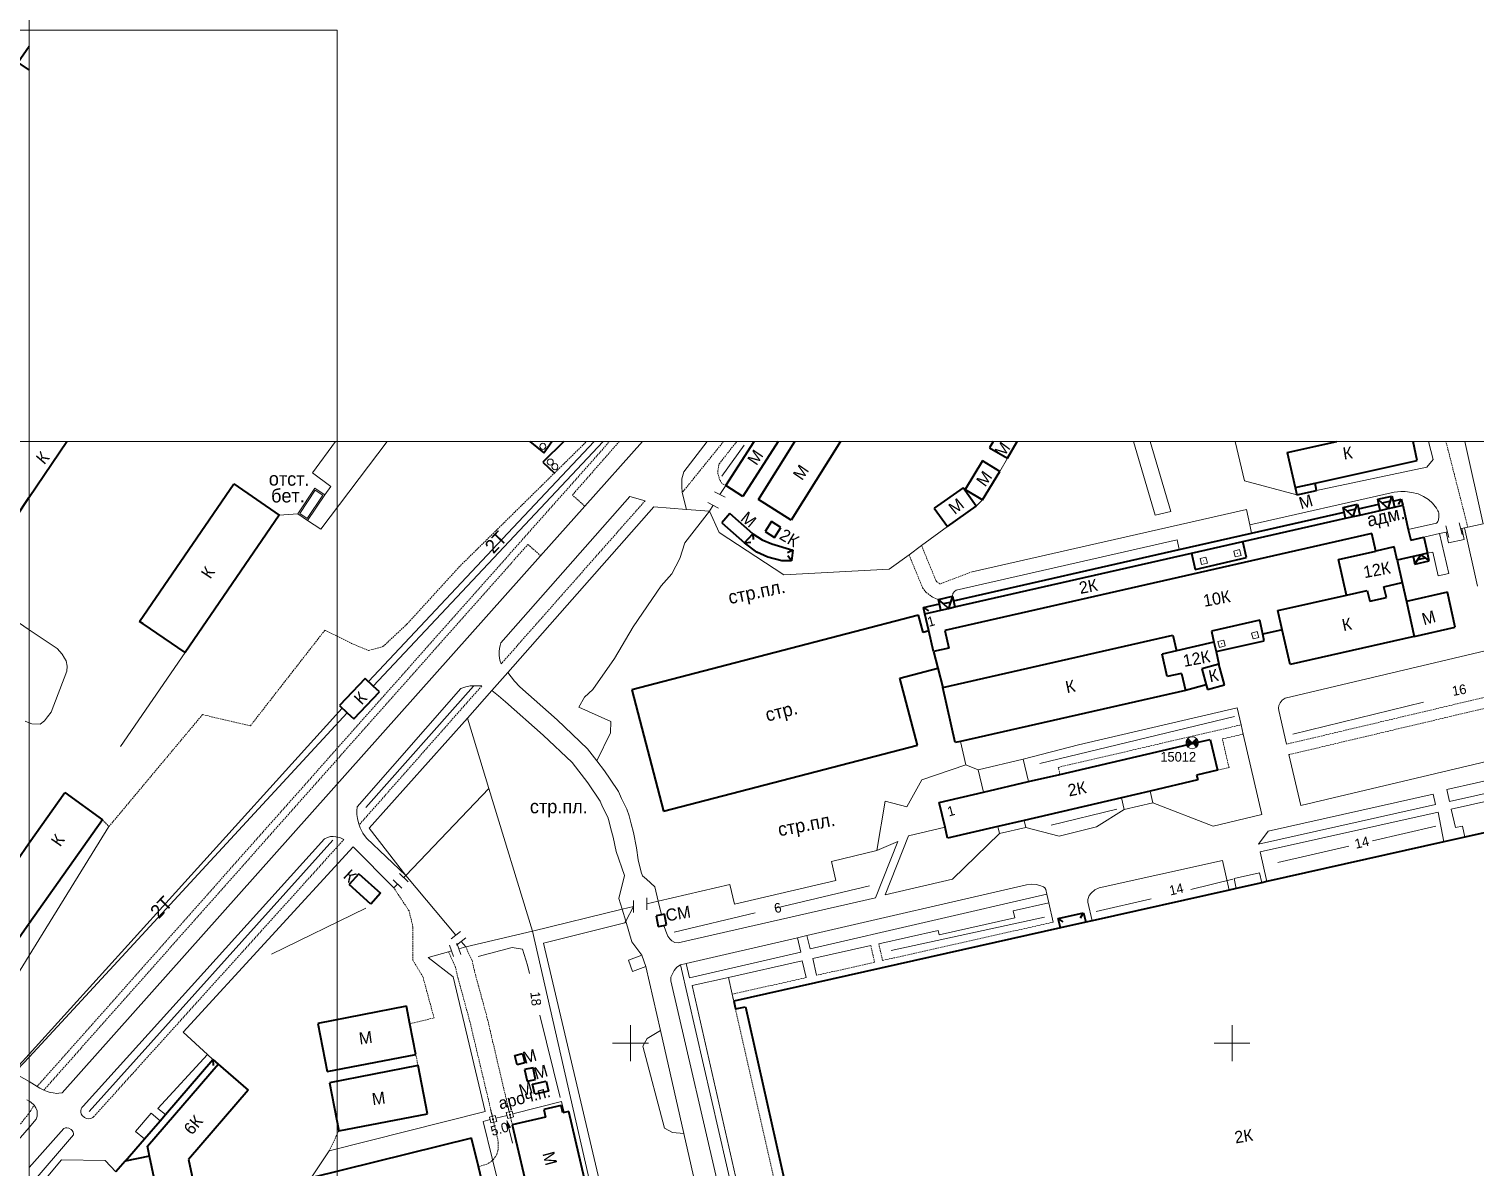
# Model space of a CAD drawing. Extents: x 1000 to 4000, y -5000 to -1000.
# Drawn here: x 3000 to 3480.8, y -2241.2 to -1862.8 of the extents above; entities that cross this region are included whole.
import ezdxf
from ezdxf.enums import TextEntityAlignment as Align

# ---------------------------------------------------------------- set-up
doc = ezdxf.new("R2010")
doc.units = 0
doc.header["$MEASUREMENT"] = 0
doc.linetypes.add('DASHED', pattern=[0.75, 0.5, -0.25])
for name, color, linetype in [('1', 7, 'CONTINUOUS'), ('11', 7, 'CONTINUOUS'), ('13', 7, 'CONTINUOUS'), ('14', 7, 'CONTINUOUS'), ('17', 7, 'CONTINUOUS'), ('18', 7, 'CONTINUOUS'), ('19', 7, 'CONTINUOUS'), ('2', 7, 'CONTINUOUS'), ('24', 7, 'CONTINUOUS'), ('30', 7, 'CONTINUOUS'), ('40', 7, 'CONTINUOUS'), ('42', 7, 'CONTINUOUS'), ('6', 7, 'CONTINUOUS'), ('7', 7, 'CONTINUOUS'), ('границы команд_1', 10, 'CONTINUOUS')]:
    doc.layers.add(name, color=color, linetype=linetype)
doc.styles.get("Standard").update_dxf_attribs({"font": 'txt', "height": 0.2})

msp = doc.modelspace()

# ---------------------------------------------------------------- linework, layer by layer
at = {"layer": '1', "color": 253, "linetype": 'Continuous', "lineweight": 0}
for p, q in [((3000, -2000), (3000, -1000)), ((2000, -2000), (3000, -2000)), ((3000, -2000), (2000, -2000)), ((3000, -2000), (3000, -3000)), ((4000, -2000), (3000, -2000)), ((3000, -3000), (3000, -2000)), ((3200, -2206.06), (3200, -2194.02)), ((3400, -2206.06), (3400, -2194.02)), ((3205.96, -2200), (3194.04, -2200)), ((3405.96, -2200), (3394.04, -2200))]:
    msp.add_line(p, q, dxfattribs=at)
at = {"layer": '11', "color": 253, "linetype": 'Continuous', "lineweight": 0}
for p, q in [((3119.04, -2000), (3097.07, -2029.2)), ((3190.9, -2000), (3114.43, -2081.29)), ((3231.66, -2014.67), (3241.07, -2000)), ((3404.17, -2013.09), (3401.01, -2000)), ((3465.37, -2000), (3466.86, -2005.97)), ((3477.43, -2000), (3483.46, -2027.34)), ((3325.37, -2005.54), (3322.79, -2009.96)), ((3464.74, -2008.55), (3428.13, -2016.25)), ((3466.86, -2005.97), (3464.74, -2008.55)), ((3229.73, -2017.6), (3231.66, -2014.67)), ((3421.5, -2017.72), (3404.17, -2013.09)), ((3231.52, -2018.5), (3227.94, -2016.7)), ((3317.03, -2019.43), (3314.96, -2021.5)), ((3089.35, -2024.05), (3083.2, -2024.48)), ((3092.65, -2026.25), (3089.35, -2024.05)), ((3159.16, -2076.84), (3207.79, -2021.73)), ((3207.79, -2021.73), (3218.57, -2022.59)), ((3218.57, -2022.59), (3226.25, -2023.21)), ((3229.27, -2022.12), (3225.7, -2020.32)), ((3226.25, -2023.21), (3227.48, -2021.22)), ((3229.5, -2030.31), (3226.25, -2023.21)), ((3097.07, -2029.2), (3092.65, -2026.25)), ((3305.36, -2028.3), (3296.76, -2034.61)), ((3472.08, -2031.97), (3471.11, -2028.09)), ((3476.51, -2030.97), (3475.53, -2027.08)), ((3477.26, -2028.74), (3476.36, -2028.95)), ((3477.17, -2032.54), (3476.36, -2028.95)), ((3478.39, -2028.49), (3477.26, -2028.74)), ((3483.46, -2027.34), (3478.39, -2028.49)), ((3250.93, -2044.38), (3229.5, -2030.31)), ((3463.73, -2031.81), (3459.41, -2032.79)), ((3469.03, -2030.61), (3463.73, -2031.81)), ((3471.17, -2030.12), (3469.03, -2030.61)), ((3471.59, -2030.03), (3471.17, -2030.12)), ((3471.17, -2030.12), (3471.99, -2033.72)), ((3471.99, -2033.72), (3477.17, -2032.54)), ((3292.6, -2037.66), (3286.05, -2042.46)), ((3296.76, -2034.61), (3292.6, -2037.66)), ((3286.05, -2042.46), (3250.93, -2044.38)), ((3051.88, -2070.16), (3030.44, -2101.44)), ((3153.93, -2082.77), (3159.16, -2076.84)), ((3145.78, -2092), (3153.93, -2082.77)), ((3105.83, -2090.18), (3000, -2204.7)), ((3113.15, -2128.53), (3145.78, -2092)), ((3145.78, -2092), (3152.91, -2115.33)), ((3330.6, -2105.65), (3348.92, -2100.88)), ((3296.82, -2112.46), (3311.52, -2107.5)), ((3311.52, -2107.5), (3315.64, -2109.14)), ((3125.27, -2144.27), (3152.91, -2115.33)), ((3152.91, -2115.33), (3167.41, -2162.79)), ((3291.87, -2121.44), (3296.82, -2112.46)), ((3281.94, -2135.98), (3284.7, -2119.6)), ((3284.7, -2119.6), (3291.87, -2121.44)), ((3125.27, -2144.27), (3113.15, -2128.53)), ((3051.25, -2196.37), (3107.75, -2134.76)), ((3107.75, -2134.76), (3121.32, -2148.41)), ((3266.77, -2139.65), (3281.94, -2135.98)), ((3268.25, -2146), (3266.77, -2139.65)), ((3126.06, -2146.34), (3123.17, -2143.58)), ((3124.61, -2144.96), (3125.27, -2144.27)), ((3141.92, -2164.11), (3125.27, -2144.27)), ((3123.98, -2148.51), (3121.09, -2145.75)), ((3122.54, -2147.13), (3121.32, -2148.41)), ((3209.23, -2152.78), (3233.03, -2147.24)), ((3233.03, -2147.24), (3234.57, -2153.85)), ((3234.57, -2153.85), (3268.25, -2146)), ((3201.02, -2156.6), (3201.02, -2152.6)), ((3205.43, -2155.67), (3205.43, -2151.67)), ((3205.43, -2153.67), (3209.23, -2152.78)), ((3167.41, -2162.79), (3197.23, -2155.52)), ((3197.23, -2155.52), (3201.02, -2154.6)), ((3198.4, -2159.45), (3201.02, -2154.6)), ((3140.37, -2165.37), (3143.48, -2162.85)), ((3167.41, -2162.79), (3145.21, -2168.02)), ((3229.1, -2432.58), (3167.41, -2162.79)), ((3171.1, -2166.78), (3198.12, -2159.97)), ((3198.12, -2159.97), (3198.4, -2159.45)), ((3139.82, -2167.46), (3141.16, -2171.23)), ((3142.14, -2167.48), (3145.25, -2164.96)), ((3142.24, -2166.78), (3143.58, -2170.55)), ((3145.21, -2168.02), (3142.91, -2168.67)), ((3143.7, -2166.22), (3145.21, -2168.02)), ((3232.82, -2429.73), (3171.1, -2166.78)), ((3139.47, -2169.63), (3132.71, -2171.5)), ((3132.71, -2171.5), (3140.99, -2177.94)), ((3140.49, -2169.34), (3139.47, -2169.63)), ((3140.99, -2177.94), (3151.64, -2222.77)), ((3059.31, -2203.77), (3051.25, -2196.37)), ((3000, -2204.7), (2996.08, -2208.93)), ((3061.11, -2205.41), (3059.31, -2203.77)), ((3151.64, -2222.77), (3099.79, -2235.84)), ((3160.78, -2233.25), (3159.54, -2228.27)), ((3099.79, -2235.84), (3093.8, -2244.81))]:
    msp.add_line(p, q, dxfattribs=at)
msp.add_point((3476.36, -2028.95), dxfattribs=at)
msp.add_solid([(3158.85, -2225.49), (3158.78, -2228.45), (3160.3, -2228.08)], dxfattribs=at)
at = {"layer": '13', "color": 253, "linetype": 'Continuous', "lineweight": 40}
for p, q in [((2996.34, -1874.03), (3000, -1868.63)), ((2996.34, -1874.03), (3000, -1876.51)), ((3000, -2018.56), (3012.55, -2000)), ((3166.5, -2000), (3171.15, -2003.73)), ((3177.85, -2000), (3170.84, -2006.82)), ((3171.15, -2003.73), (3173.79, -2000)), ((3231.66, -2014.67), (3241.07, -2000)), ((3249.07, -2000), (3237.33, -2018.3)), ((3242.56, -2019.32), (3254.68, -2000)), ((3269.82, -2000), (3253.43, -2026.14)), ((3320.61, -2000), (3319.4, -2002.09)), ((3325.37, -2005.54), (3328.58, -2000)), ((3418.38, -2003.67), (3434.89, -2000)), ((3461.58, -2006.31), (3460.18, -2000)), ((3319.4, -2002.09), (3325.37, -2005.54)), ((3418.38, -2003.67), (3420.97, -2015.32)), ((3170.84, -2006.82), (3174.67, -2010.53)), ((3317.03, -2006.46), (3311.27, -2015.92)), ((3322.79, -2009.96), (3317.03, -2006.46)), ((3427.6, -2013.85), (3461.58, -2006.31)), ((3237.33, -2018.3), (3231.66, -2014.67)), ((3317.03, -2019.43), (3322.79, -2009.96)), ((3420.97, -2015.32), (3427.6, -2013.85)), ((3428.13, -2016.25), (3427.6, -2013.85)), ((2991.6, -2031.28), (3000, -2018.56)), ((3253.43, -2026.14), (3242.56, -2019.32)), ((3310.61, -2015.36), (3301.01, -2022.16)), ((3314.96, -2021.5), (3310.61, -2015.36)), ((3311.27, -2015.92), (3317.03, -2019.43)), ((3420.97, -2015.32), (3421.5, -2017.72)), ((3421.5, -2017.72), (3428.13, -2016.25)), ((3448.45, -2019.2), (3453.16, -2018.14)), ((3448.83, -2020.86), (3448.45, -2019.2)), ((3448.45, -2019.2), (3449.87, -2020.5)), ((3452.63, -2019.85), (3453.16, -2018.14)), ((3453.16, -2018.14), (3453.54, -2019.81)), ((3453.54, -2019.81), (3456.26, -2019.21)), ((3456.26, -2019.21), (3455.19, -2020.9)), ((3456.26, -2019.21), (3456.78, -2021.22)), ((3233.07, -2023.99), (3230.39, -2027.02)), ((3240.64, -2030.67), (3233.07, -2023.99)), ((3301.01, -2022.16), (3305.36, -2028.3)), ((3305.36, -2028.3), (3314.96, -2021.5)), ((3406.51, -2030.43), (3437.29, -2023.44)), ((3436.95, -2021.93), (3441.66, -2020.86)), ((3437.29, -2023.44), (3436.95, -2021.93)), ((3436.95, -2021.93), (3438.32, -2023.19)), ((3437.76, -2025.53), (3437.29, -2023.44)), ((3441.09, -2022.54), (3438.32, -2023.19)), ((3438.32, -2023.19), (3440.27, -2024.96)), ((3440.27, -2024.96), (3441.09, -2022.54)), ((3441.09, -2022.54), (3441.66, -2020.86)), ((3441.66, -2020.86), (3442, -2022.39)), ((3442, -2022.39), (3448.83, -2020.86)), ((3442, -2022.39), (3442.47, -2024.46)), ((3442.47, -2024.46), (3449.3, -2022.92)), ((3449.3, -2022.92), (3448.83, -2020.86)), ((3449.3, -2022.92), (3451.87, -2022.33)), ((3452.63, -2019.85), (3449.87, -2020.5)), ((3449.87, -2020.5), (3451.87, -2022.33)), ((3451.87, -2022.33), (3452.63, -2019.85)), ((3451.87, -2022.33), (3454, -2021.85)), ((3451.87, -2022.33), (3451.87, -2022.33)), ((3453.54, -2019.81), (3454, -2021.85)), ((3454, -2021.85), (3456.78, -2021.22)), ((3456.78, -2021.22), (3458.6, -2029.24)), ((3230.39, -2027.02), (3237.92, -2033.68)), ((3246.91, -2026.61), (3244.79, -2029.91)), ((3250.01, -2028.6), (3246.91, -2026.61)), ((3247.89, -2031.9), (3250.01, -2028.6)), ((3403.64, -2033.27), (3437.76, -2025.53)), ((3437.76, -2025.53), (3440.27, -2024.96)), ((3440.27, -2024.96), (3442.47, -2024.46)), ((3440.27, -2024.96), (3440.27, -2024.96)), ((3237.92, -2033.68), (3240.64, -2030.67)), ((3237.92, -2033.68), (3239.95, -2033.46)), ((3242, -2036.83), (3237.92, -2033.68)), ((3240.64, -2030.67), (3240.76, -2032.6)), ((3240.64, -2030.67), (3243.77, -2032.69)), ((3243.77, -2032.69), (3247.02, -2034.02)), ((3244.79, -2029.91), (3247.89, -2031.9)), ((3446.49, -2030.62), (3304.49, -2062.82)), ((3382.43, -2035.9), (3406.51, -2030.43)), ((3386.57, -2037.14), (3403.64, -2033.27)), ((3404.84, -2038.58), (3403.64, -2033.27)), ((3447.81, -2036.42), (3446.49, -2030.62)), ((3458.6, -2029.24), (3459.41, -2032.79)), ((3459.41, -2032.79), (3463.73, -2031.81)), ((3463.73, -2031.81), (3464.95, -2037.18)), ((3463.73, -2031.81), (3463.73, -2031.81)), ((3245.69, -2038.45), (3242, -2036.83)), ((3250.27, -2039.64), (3245.69, -2038.45)), ((3247.02, -2034.02), (3253.96, -2036.09)), ((3253.96, -2036.09), (3252.18, -2037.04)), ((3253.52, -2039.64), (3252.29, -2038.06)), ((3253.96, -2036.09), (3253.52, -2039.64)), ((3307.4, -2052.95), (3382.43, -2035.9)), ((3307.86, -2054.98), (3386.57, -2037.14)), ((3386.57, -2037.14), (3387.79, -2042.55)), ((3387.79, -2042.55), (3404.84, -2038.58)), ((3435.39, -2039.23), (3447.81, -2036.42)), ((3453.86, -2035.05), (3447.81, -2036.42)), ((3454.87, -2039.46), (3453.86, -2035.05)), ((3460.26, -2038.24), (3454.87, -2039.46)), ((3462.8, -2037.67), (3460.26, -2038.24)), ((3460.26, -2038.24), (3460.82, -2040.74)), ((3461.81, -2039.2), (3462.8, -2037.67)), ((3461.81, -2039.2), (3464.16, -2038.67)), ((3464.95, -2037.18), (3462.8, -2037.67)), ((3462.8, -2037.67), (3464.16, -2038.67)), ((3462.8, -2037.67), (3462.8, -2037.67)), ((3464.16, -2038.67), (3465.51, -2039.68)), ((3465.51, -2039.68), (3464.95, -2037.18)), ((3253.52, -2039.64), (3250.27, -2039.64)), ((3438.08, -2051.07), (3435.39, -2039.23)), ((3454.87, -2039.46), (3456.54, -2046.91)), ((3460.82, -2040.74), (3461.81, -2039.2)), ((3460.82, -2040.74), (3465.51, -2039.68)), ((3450.49, -2048.27), (3456.54, -2046.91)), ((3451.3, -2051.88), (3450.49, -2048.27)), ((3456.54, -2046.91), (3457.96, -2053.2)), ((3302.36, -2052.53), (3307.06, -2051.47)), ((3302.69, -2054.01), (3302.36, -2052.53)), ((3303.91, -2053.89), (3302.36, -2052.53)), ((3307.06, -2051.47), (3306.42, -2053.39)), ((3307.06, -2051.47), (3307.4, -2052.95)), ((3307.4, -2052.95), (3307.86, -2054.98)), ((3415.23, -2056.23), (3438.08, -2051.07)), ((3438.08, -2051.07), (3444.97, -2049.52)), ((3444.97, -2049.52), (3445.78, -2053.13)), ((3445.78, -2053.13), (3451.3, -2051.88)), ((3471.59, -2050.12), (3457.96, -2053.2)), ((3474.21, -2061.74), (3471.59, -2050.12)), ((3295.77, -2057.78), (3200.48, -2082.61)), ((3297.25, -2063.47), (3295.77, -2057.78)), ((3297.38, -2055.22), (3302.69, -2054.01)), ((3297.38, -2055.22), (3299.08, -2056.26)), ((3297.86, -2057.25), (3297.38, -2055.22)), ((3297.86, -2057.25), (3303.15, -2056.05)), ((3299.16, -2062.98), (3297.86, -2057.25)), ((3303.15, -2056.05), (3302.69, -2054.01)), ((3303.15, -2056.05), (3305.72, -2055.47)), ((3303.91, -2053.89), (3306.42, -2053.39)), ((3305.72, -2055.47), (3303.91, -2053.89)), ((3306.42, -2053.39), (3305.72, -2055.47)), ((3305.72, -2055.47), (3307.86, -2054.98)), ((3305.72, -2055.47), (3305.72, -2055.47)), ((3416.66, -2062.56), (3415.23, -2056.23)), ((3457.96, -2053.2), (3460.58, -2064.81)), ((3409.2, -2059.42), (3393.16, -2063.03)), ((3410.23, -2064.01), (3409.2, -2059.42)), ((3416.66, -2062.56), (3410.23, -2064.01)), ((3419.27, -2074.13), (3416.66, -2062.56)), ((3460.58, -2064.81), (3474.21, -2061.74)), ((3299.16, -2062.98), (3297.25, -2063.47)), ((3300.71, -2069.82), (3299.16, -2062.98)), ((3303.82, -2081.74), (3380.34, -2064.4)), ((3304.49, -2062.82), (3305.82, -2068.66)), ((3380.34, -2064.4), (3381.52, -2069.61)), ((3393.99, -2066.73), (3381.52, -2069.61)), ((3393.16, -2063.03), (3393.99, -2066.73)), ((3393.99, -2066.73), (3394.7, -2069.85)), ((3394.7, -2069.85), (3410.73, -2066.24)), ((3410.73, -2066.24), (3410.23, -2064.01)), ((3460.58, -2064.81), (3419.27, -2074.13)), ((3305.82, -2068.66), (3300.71, -2069.82)), ((3300.71, -2069.82), (3302.16, -2075.39)), ((3381.52, -2069.61), (3376.74, -2070.71)), ((3378.47, -2078.18), (3376.74, -2070.71)), ((3394.7, -2069.85), (3395.63, -2074)), ((3289.58, -2078.67), (3302.16, -2075.39)), ((3302.16, -2075.39), (3303.82, -2081.74)), ((3383.22, -2077.09), (3378.47, -2078.18)), ((3383.22, -2077.09), (3384.5, -2082.75)), ((3395.63, -2074), (3389.95, -2075.54)), ((3389.95, -2075.54), (3391.39, -2080.88)), ((3397.49, -2080.87), (3395.63, -2074)), ((3111.77, -2078.76), (3103.24, -2087.72)), ((3114.43, -2081.29), (3111.77, -2078.76)), ((3116.5, -2083.25), (3114.43, -2081.29)), ((3295.38, -2100.93), (3289.58, -2078.67)), ((3307.98, -2100.09), (3303.82, -2081.74)), ((3391.39, -2080.88), (3384.5, -2082.75)), ((3391.39, -2080.88), (3391.81, -2082.41)), ((3391.81, -2082.41), (3397.49, -2080.87)), ((3107.97, -2092.22), (3116.5, -2083.25)), ((3200.48, -2082.61), (3210.98, -2122.93)), ((3384.5, -2082.75), (3309.75, -2099.69)), ((3103.24, -2087.72), (3105.83, -2090.18)), ((3105.83, -2090.18), (3107.97, -2092.22)), ((3210.98, -2122.93), (3295.38, -2100.93)), ((3309.75, -2099.69), (3307.98, -2100.09)), ((3342.75, -2110.66), (3388.72, -2099.96)), ((3388.72, -2099.96), (3392.72, -2099.03)), ((3392.72, -2099.03), (3395.11, -2109.31)), ((3332.33, -2113.08), (3342.75, -2110.66)), ((3395.11, -2109.31), (3388.22, -2110.92)), ((3317.37, -2116.57), (3332.33, -2113.08)), ((3388.59, -2112.52), (3372.78, -2116.2)), ((3388.22, -2110.92), (3388.59, -2112.52)), ((3000, -2133.4), (3011.96, -2116.72)), ((3011.96, -2116.72), (3024.42, -2125.73)), ((3302.66, -2119.99), (3317.37, -2116.57)), ((3304.58, -2128.26), (3302.66, -2119.99)), ((3363.27, -2118.41), (3330.87, -2125.95)), ((3372.78, -2116.2), (3363.27, -2118.41)), ((3519.55, -2122.09), (3477.41, -2131.55)), ((3024.42, -2125.73), (3000, -2160.2)), ((3305.43, -2131.87), (3304.58, -2128.26)), ((3322.11, -2127.99), (3305.43, -2131.87)), ((3330.87, -2125.95), (3322.11, -2127.99)), ((2991.81, -2145.34), (3000, -2133.4)), ((3470.46, -2133.11), (3411.55, -2146.33)), ((3477.41, -2131.55), (3470.46, -2133.11)), ((3109.65, -2143.76), (3106.47, -2147.33)), ((3109.65, -2143.76), (3116.87, -2150.21)), ((3113.69, -2153.78), (3106.47, -2147.33)), ((3399.06, -2149.13), (3353.47, -2159.36)), ((3401.42, -2148.6), (3399.06, -2149.13)), ((3409.85, -2146.71), (3401.42, -2148.6)), ((3411.55, -2146.33), (3409.85, -2146.71)), ((3116.87, -2150.21), (3113.69, -2153.78)), ((3210.29, -2157.35), (3208.55, -2157.68)), ((3208.55, -2157.68), (3209.23, -2161.25)), ((3211.28, -2157.16), (3210.29, -2157.35)), ((3211.96, -2160.73), (3211.28, -2157.16)), ((3342.21, -2158.58), (3350.64, -2156.69)), ((3343.9, -2159.65), (3342.21, -2158.58)), ((3342.92, -2161.73), (3342.21, -2158.58)), ((3349.57, -2158.38), (3350.64, -2156.69)), ((3350.64, -2156.69), (3351.35, -2159.84)), ((3000, -2160.2), (2979.53, -2189.72)), ((3209.23, -2161.25), (3211.06, -2160.9)), ((3211.06, -2160.9), (3211.96, -2160.73)), ((3342.92, -2161.73), (3234.31, -2186.1)), ((3351.35, -2159.84), (3342.92, -2161.73)), ((3353.47, -2159.36), (3351.35, -2159.84)), ((3125.48, -2187.76), (3096.02, -2193.47)), ((3126.61, -2193.61), (3125.48, -2187.76)), ((3234.31, -2186.1), (3234.88, -2188.65)), ((3234.88, -2188.65), (3238.21, -2187.91)), ((3238.21, -2187.91), (3255.66, -2265.7)), ((3096.02, -2193.47), (3099.13, -2209.48)), ((3128.58, -2203.76), (3126.61, -2193.61)), ((3045.36, -2223.7), (3061.11, -2205.41)), ((3061.11, -2205.41), (3061.25, -2207.41)), ((3061.11, -2205.41), (3062.85, -2207.01)), ((3099.13, -2209.48), (3128.58, -2203.76)), ((3161.49, -2204.11), (3164.07, -2203.46)), ((3162.27, -2207.24), (3161.49, -2204.11)), ((3164.85, -2206.6), (3162.27, -2207.24)), ((3164.07, -2203.46), (3164.85, -2206.6)), ((3039.37, -2234.3), (3062.85, -2207.01)), ((3062.85, -2207.01), (3072.85, -2215.62)), ((3129.35, -2207.48), (3099.89, -2213.19)), ((3132.45, -2223.48), (3129.35, -2207.48)), ((3167.63, -2208.2), (3164.77, -2208.82)), ((3164.77, -2208.82), (3165.6, -2212.68)), ((3168.46, -2212.07), (3167.63, -2208.2)), ((3072.85, -2215.62), (3053.02, -2238.67)), ((3099.89, -2213.19), (3102.99, -2229.2)), ((3165.6, -2212.68), (3168.46, -2212.07)), ((3167.44, -2213.69), (3171.94, -2212.68)), ((3168.18, -2216.98), (3167.44, -2213.69)), ((3172.68, -2215.96), (3168.18, -2216.98)), ((3171.94, -2212.68), (3172.68, -2215.96)), ((3176.91, -2220.78), (3171.17, -2222.12)), ((3177.46, -2223.16), (3176.91, -2220.78)), ((3038.35, -2231.85), (3043.56, -2225.79)), ((3043.56, -2225.79), (3045.36, -2223.7)), ((3102.99, -2229.2), (3132.45, -2223.48)), ((3171.76, -2224.62), (3160.69, -2227.21)), ((3171.17, -2222.12), (3171.76, -2224.62)), ((3179.45, -2222.69), (3177.46, -2223.16)), ((3185.84, -2249.94), (3179.45, -2222.69)), ((3160.69, -2227.21), (3167.04, -2254.34)), ((3031.97, -2239.27), (3038.35, -2231.85)), ((3040.06, -2237.55), (3039.37, -2234.3)), ((3147.12, -2231.62), (3093.8, -2244.81)), ((3149.45, -2241.07), (3147.12, -2231.62)), ((3031.97, -2239.27), (3028.86, -2242.75)), ((3040.06, -2237.55), (3031.97, -2239.27)), ((3044.55, -2258.7), (3040.06, -2237.55)), ((3053.02, -2238.67), (3056.68, -2255.88)), ((3151.28, -2248.47), (3149.45, -2241.07))]:
    msp.add_line(p, q, dxfattribs=at)
at = {"layer": '14', "color": 253, "linetype": 'Continuous', "lineweight": 0}
for p, q in [((3095.05, -2015.51), (3089.35, -2024.05)), ((3092.65, -2026.25), (3098.34, -2017.71)), ((3098.34, -2017.71), (3095.05, -2015.51)), ((3089.35, -2024.05), (3092.65, -2026.25)), ((3092.65, -2026.25), (3092.65, -2026.25))]:
    msp.add_line(p, q, dxfattribs=at)
at = {"layer": '18', "color": 253, "linetype": 'Continuous', "lineweight": 0}
for p, q in [((3159.24, -2030.53), (3187.95, -2000)), ((3112.88, -2079.81), (3159.24, -2030.53)), ((3046.55, -2152.29), (3104.17, -2088.61)), ((3000, -2203.72), (3046.55, -2152.29)), ((2995.55, -2208.64), (3000, -2203.72)), ((3159.67, -2222.85), (3159.19, -2220.91)), ((3160.87, -2223.54), (3177.02, -2219.47)), ((3177.91, -2223.05), (3177.02, -2219.47)), ((3150.96, -2226.03), (3153.29, -2225.45)), ((3156.98, -2250.39), (3150.96, -2226.03)), ((3153.08, -2224.58), (3155.02, -2224.1)), ((3153.56, -2226.52), (3153.08, -2224.58)), ((3154.05, -2224.34), (3153.56, -2222.4)), ((3155.5, -2226.04), (3153.56, -2226.52)), ((3155.02, -2224.1), (3155.5, -2226.04)), ((3155.23, -2224.96), (3158.93, -2224.02)), ((3158.7, -2223.09), (3160.64, -2222.61)), ((3159.18, -2225.03), (3158.7, -2223.09)), ((3161.13, -2224.55), (3159.18, -2225.03)), ((3160.64, -2222.61), (3161.13, -2224.55))]:
    msp.add_line(p, q, dxfattribs=at)
for centre in [(3154.29, -2225.31), (3159.91, -2223.82)]:
    msp.add_ellipse(centre, major_axis=(-0.121, 0.121), ratio=1, start_param=4.170708, end_param=10.453893, dxfattribs=at)
at = {"layer": '2', "color": 253, "linetype": 'Continuous', "lineweight": 0}
msp.add_circle((3386.73, -2100.16), 2, dxfattribs=at)
msp.add_3dface([(3385.32, -2098.74), (3386.73, -2100.16), (3385.32, -2098.74)], dxfattribs=at)
at = {"layer": '24', "color": 253, "linetype": 'DASHED', "lineweight": 0}
for p, q in [((3002.71, -2214.41), (3193.02, -2000)), ((3174.67, -2010.53), (3185.38, -2000)), ((3180.66, -2017.81), (3196.26, -2000)), ((3230.94, -2000), (3217.18, -2017.01)), ((3235.32, -2000), (3229.42, -2007.5)), ((3478.39, -2028.49), (3471.12, -2000)), ((3229.07, -2009.77), (3229.42, -2007.5)), ((3229.07, -2010.8), (3229.07, -2009.77)), ((3142.96, -2041.75), (3174.67, -2010.53)), ((3229.44, -2012.13), (3229.07, -2010.8)), ((3229.81, -2013.02), (3229.44, -2012.13)), ((3230.4, -2013.91), (3229.81, -2013.02)), ((3231.66, -2014.67), (3230.4, -2013.91)), ((3184.79, -2021.47), (3180.66, -2017.81)), ((3204.82, -2019.73), (3156.97, -2073.96)), ((3004.9, -2215.66), (3165.89, -2034.22)), ((3165.89, -2034.22), (3170.1, -2037.96)), ((3297.12, -2048.65), (3292.6, -2037.66)), ((3301.5, -2046.13), (3296.76, -2034.61)), ((3125.65, -2060.72), (3142.96, -2041.75)), ((3313.57, -2043.32), (3302.87, -2047.35)), ((3301.86, -2046.6), (3301.5, -2046.13)), ((3302.87, -2047.35), (3301.86, -2046.6)), ((3298.31, -2050.2), (3297.12, -2048.65)), ((3300.41, -2051.76), (3298.31, -2050.2)), ((3302.36, -2052.53), (3300.41, -2051.76)), ((3073.59, -2094.54), (3098.39, -2062.71)), ((3098.39, -2062.71), (3107.28, -2067.16)), ((3117.69, -2068.2), (3125.65, -2060.72)), ((3107.28, -2067.16), (3112.89, -2069.5)), ((3112.89, -2069.5), (3117.69, -2068.2)), ((3527.88, -2074.65), (3418.09, -2100.64)), ((3150.51, -2081.28), (3109.77, -2127.46)), ((3528.71, -2078.13), (3418.92, -2104.11)), ((3026.57, -2128.02), (3057.68, -2090.8)), ((3057.68, -2090.8), (3073.59, -2094.54)), ((3342.21, -2108.33), (3402.98, -2094.2)), ((3396.78, -2098.89), (3403.7, -2097.27)), ((3398.99, -2108.41), (3396.78, -2098.89)), ((3342.75, -2110.66), (3342.21, -2108.33)), ((3395.11, -2109.31), (3398.99, -2108.41)), ((3024.42, -2125.73), (3026.57, -2128.02)), ((3104.71, -2132.3), (3021.69, -2224.28)), ((3126.37, -2156.07), (3121.32, -2148.41)), ((3127.66, -2161.41), (3126.37, -2156.07)), ((3127.66, -2172.47), (3127.66, -2161.41)), ((3283.78, -2172.53), (3340.52, -2159.8)), ((3145.21, -2168.02), (3147.3, -2172.55)), ((3279.87, -2167.55), (3281.12, -2173.13)), ((3282.53, -2166.95), (3283.78, -2172.53)), ((3130.98, -2178), (3127.66, -2172.47)), ((3139.47, -2169.63), (3141.71, -2174.48)), ((3147.3, -2172.55), (3148.4, -2177.15)), ((3281.12, -2173.13), (3261.84, -2177.46)), ((3134.66, -2191.6), (3130.98, -2178)), ((3141.71, -2174.48), (3142.7, -2178.61)), ((3148.4, -2177.15), (3152.27, -2191.34)), ((3142.7, -2178.61), (3146.57, -2192.79)), ((3233.78, -2183.75), (3258.36, -2178.24)), ((3234.31, -2186.1), (3233.78, -2183.75)), ((3126.61, -2193.61), (3134.66, -2191.6)), ((3152.27, -2191.34), (3160.69, -2227.21)), ((3234.88, -2188.65), (3252.58, -2266.39)), ((3146.57, -2192.79), (3155.93, -2232.24)), ((3129.35, -2207.48), (3128.58, -2203.76)), ((3000, -2223.32), (3001.74, -2220.59)), ((2986.84, -2239.77), (3000, -2223.32)), ((3099.79, -2235.84), (3102.99, -2229.2)), ((3155.93, -2235.83), (3155.47, -2237.12)), ((3155.93, -2232.24), (3156.02, -2234.54)), ((3156.02, -2234.54), (3155.93, -2235.83)), ((3152.24, -2240.26), (3149.45, -2241.07)), ((3153.72, -2239.33), (3152.24, -2240.26)), ((3154.64, -2238.41), (3153.72, -2239.33)), ((3155.47, -2237.12), (3154.64, -2238.41))]:
    msp.add_line(p, q, dxfattribs=at)
at = {"layer": '24', "color": 253, "linetype": 'Continuous', "lineweight": 0}
for p, q in [((3101.93, -2000), (3094.25, -2010.41)), ((3184.79, -2021.47), (3203.93, -2000)), ((3225.46, -2000), (3217.77, -2010.06)), ((3374.43, -2024.45), (3367.25, -2000)), ((3372.76, -2000), (3379.6, -2023.28)), ((3094.25, -2010.41), (3100.39, -2014.94)), ((3217.77, -2010.06), (3217.03, -2012.43)), ((3217.03, -2012.43), (3217.03, -2014.94)), ((3100.39, -2014.94), (3098.34, -2017.71)), ((3199.8, -2018.27), (3156.9, -2066.9)), ((3204.82, -2019.73), (3199.8, -2018.27)), ((3217.03, -2014.94), (3217.18, -2017.01)), ((3217.18, -2017.01), (3218.57, -2022.59)), ((3453.88, -2016.81), (3405.89, -2027.68)), ((3456.07, -2016.62), (3453.88, -2016.81)), ((3457.51, -2016.62), (3456.07, -2016.62)), ((3459.74, -2016.92), (3457.51, -2016.62)), ((3461.9, -2017.45), (3459.74, -2016.92)), ((3463.68, -2018.25), (3461.9, -2017.45)), ((3465.27, -2019.31), (3463.68, -2018.25)), ((3466.67, -2020.52), (3465.27, -2019.31)), ((3170.1, -2037.96), (3184.79, -2021.47)), ((3404.75, -2022.65), (3313.57, -2043.32)), ((3379.6, -2023.28), (3374.43, -2024.45)), ((3405.89, -2027.68), (3404.75, -2022.65)), ((3467.96, -2022.11), (3466.67, -2020.52)), ((3468.43, -2023.02), (3467.96, -2022.11)), ((3468.62, -2023.42), (3468.43, -2023.02)), ((3468.71, -2023.83), (3468.62, -2023.42)), ((3468.73, -2024.3), (3468.71, -2023.83)), ((3406.51, -2030.43), (3405.89, -2027.68)), ((3458.6, -2029.24), (3467.96, -2027.12)), ((3467.96, -2027.12), (3468.17, -2026.96)), ((3468.17, -2026.96), (3468.45, -2026.55)), ((3468.45, -2026.55), (3468.65, -2025.99)), ((3468.65, -2025.99), (3468.75, -2025.04)), ((3468.75, -2025.04), (3468.73, -2024.3)), ((3477.26, -2028.74), (3481.66, -2048.15)), ((3308.31, -2049.4), (3381.71, -2032.71)), ((3381.71, -2032.71), (3382.43, -2035.9)), ((3472.04, -2043.86), (3469.03, -2030.61)), ((3010.99, -2216.48), (3170.1, -2037.96)), ((3464.95, -2037.18), (3466.72, -2036.78)), ((3466.72, -2036.78), (3468.51, -2044.66)), ((3468.51, -2044.66), (3472.04, -2043.86)), ((2984.61, -2052.01), (3000, -2062.6)), ((3307.06, -2051.47), (3307.21, -2050.54)), ((3307.21, -2050.54), (3307.72, -2049.86)), ((3307.72, -2049.86), (3308.31, -2049.4)), ((3000, -2062.6), (3009.39, -2068.79)), ((3156.9, -2066.9), (3156.65, -2067.79)), ((3009.39, -2068.79), (3010.98, -2070.7)), ((3010.98, -2070.7), (3011.78, -2071.98)), ((3011.78, -2071.98), (3012.37, -2072.91)), ((3156.43, -2068.79), (3156.28, -2069.86)), ((3156.28, -2069.86), (3156.32, -2071.11)), ((3156.32, -2071.11), (3156.54, -2072.67)), ((3156.65, -2067.79), (3156.43, -2068.79)), ((3417.62, -2085.35), (3488.41, -2068.57)), ((3012.55, -2076.36), (3007.38, -2089.98)), ((3012.37, -2072.91), (3012.72, -2074.64)), ((3012.72, -2074.64), (3012.55, -2076.36)), ((3156.54, -2072.67), (3156.97, -2073.96)), ((3159.16, -2076.84), (3161.44, -2079.67)), ((3145.25, -2081.54), (3143.62, -2082.14)), ((3146.73, -2081.25), (3145.25, -2081.54)), ((3148.94, -2081.25), (3146.73, -2081.25)), ((3150.51, -2081.28), (3148.94, -2081.25)), ((3161.44, -2079.67), (3163.25, -2081.57)), ((3163.25, -2081.57), (3175.63, -2092.57)), ((3143.62, -2082.14), (3109.08, -2121.5)), ((3153.93, -2082.77), (3156.08, -2084.54)), ((3156.08, -2084.54), (3158.48, -2086.51)), ((3158.48, -2086.51), (3170.99, -2097.62)), ((3416.03, -2086.86), (3416.64, -2085.95)), ((3416.64, -2085.95), (3417.62, -2085.35)), ((3006.17, -2091.53), (3005.14, -2092.91)), ((3007.38, -2089.98), (3006.17, -2091.53)), ((3348.92, -2100.88), (3401.67, -2088.59)), ((3401.67, -2088.59), (3402.98, -2094.2)), ((3415.43, -2088.64), (3415.58, -2087.81)), ((3415.5, -2089.48), (3415.43, -2088.64)), ((3418.09, -2100.64), (3415.5, -2089.48)), ((3415.58, -2087.81), (3416.03, -2086.86)), ((3000, -2093.5), (2998.76, -2093.03)), ((3000.95, -2093.86), (3000, -2093.5)), ((3003.68, -2093.93), (3000.95, -2093.86)), ((3005.14, -2092.91), (3003.68, -2093.93)), ((3175.63, -2092.57), (3185.71, -2102.14)), ((3402.98, -2094.2), (3403.7, -2097.27)), ((3422.91, -2120.98), (3527.14, -2096.3)), ((3170.99, -2097.62), (3180.61, -2106.76)), ((3309.75, -2099.69), (3311.52, -2107.5)), ((3403.7, -2097.27), (3409.93, -2124.05)), ((3185.71, -2102.14), (3188.85, -2106.18)), ((3330.6, -2105.65), (3315.64, -2109.14)), ((3332.33, -2113.08), (3330.6, -2105.65)), ((3418.92, -2104.11), (3422.91, -2120.98)), ((3528.69, -2102.81), (3471.4, -2115.67)), ((3180.61, -2106.76), (3185.82, -2113.48)), ((3188.85, -2106.18), (3191.39, -2109.45)), ((3191.39, -2109.45), (3193.28, -2112.26)), ((3315.64, -2109.14), (3317.37, -2116.57)), ((3472.31, -2119.71), (3529.6, -2106.86)), ((3185.82, -2113.48), (3189.94, -2119.58)), ((3193.28, -2112.26), (3196.03, -2116.33)), ((3472.87, -2122.2), (3521.35, -2111.33)), ((3189.94, -2119.58), (3190.72, -2121.49)), ((3196.03, -2116.33), (3196.98, -2118.66)), ((3196.98, -2118.66), (3198.78, -2122.26)), ((3363.27, -2118.41), (3364.18, -2122.35)), ((3364.18, -2122.35), (3373.7, -2120.14)), ((3373.7, -2120.14), (3372.78, -2116.2)), ((3393.7, -2127.83), (3373.7, -2120.14)), ((3411.98, -2129.54), (3466.9, -2117.22)), ((3466.9, -2117.22), (3467.67, -2120.68)), ((3471.4, -2115.67), (3472.31, -2119.71)), ((3109.08, -2121.5), (3108.98, -2122.81)), ((3108.98, -2122.81), (3108.98, -2124)), ((3108.98, -2124), (3109.2, -2125.33)), ((3190.72, -2121.49), (3192.44, -2124.93)), ((3192.44, -2124.93), (3192.95, -2126.4)), ((3198.78, -2122.26), (3199.56, -2124.5)), ((3199.56, -2124.5), (3200.16, -2127.08)), ((3354.96, -2128.07), (3364.18, -2122.35)), ((3409.93, -2124.05), (3393.7, -2127.83)), ((3467.67, -2120.68), (3408.76, -2133.91)), ((3468.54, -2123.18), (3409.34, -2136.46)), ((3470.46, -2133.11), (3468.54, -2123.18)), ((3474.25, -2128.36), (3472.87, -2122.2)), ((3026.57, -2128.02), (3000, -2170.89)), ((3109.2, -2125.33), (3109.5, -2126.81)), ((3109.5, -2126.81), (3109.77, -2127.46)), ((3109.77, -2127.46), (3110.16, -2128.43)), ((3110.16, -2128.43), (3110.98, -2130.21)), ((3192.95, -2126.4), (3193.5, -2128.74)), ((3193.5, -2128.74), (3194.25, -2131.58)), ((3200.16, -2127.08), (3200.94, -2130.01)), ((3200.94, -2130.01), (3201.97, -2135.1)), ((3292.4, -2131.1), (3304.58, -2128.26)), ((3322.11, -2127.99), (3322.66, -2130.37)), ((3322.66, -2130.37), (3331.42, -2128.33)), ((3331.42, -2128.33), (3330.87, -2125.95)), ((3331.42, -2128.33), (3342.55, -2131.17)), ((3342.55, -2131.17), (3354.96, -2128.07)), ((3408.76, -2133.91), (3411.98, -2129.54)), ((3476.57, -2127.84), (3474.25, -2128.36)), ((3477.41, -2131.55), (3476.57, -2127.84)), ((3098.29, -2132.08), (3018.04, -2220.99)), ((3099.2, -2131.6), (3098.29, -2132.08)), ((3100.28, -2131.34), (3099.2, -2131.6)), ((3101.09, -2131.34), (3100.28, -2131.34)), ((3101.97, -2131.41), (3101.09, -2131.34)), ((3103.3, -2131.64), (3101.97, -2131.41)), ((3104.71, -2132.3), (3103.3, -2131.64)), ((3110.98, -2130.21), (3112.16, -2131.82)), ((3112.16, -2131.82), (3125.27, -2144.27)), ((3194.25, -2131.58), (3195.2, -2136.29)), ((3281.48, -2151.76), (3288.91, -2132.95)), ((3288.91, -2132.95), (3281.94, -2135.98)), ((3284.66, -2150.7), (3292.4, -2131.1)), ((3322.66, -2130.37), (3307.09, -2145.54)), ((3195.2, -2136.29), (3198.05, -2144.31)), ((3201.97, -2135.1), (3202.57, -2139.13)), ((3202.57, -2139.13), (3203.52, -2143.18)), ((3396.85, -2139.26), (3355.87, -2148.4)), ((3399.06, -2149.13), (3396.85, -2139.26)), ((3409.34, -2136.46), (3411.55, -2146.33)), ((3198.05, -2144.31), (3196.15, -2151.89)), ((3203.52, -2143.18), (3204.03, -2144.39)), ((3204.03, -2144.39), (3205.33, -2145.51)), ((3400.68, -2145.31), (3409.11, -2143.42)), ((3409.11, -2143.42), (3409.85, -2146.71)), ((3205.33, -2145.51), (3208.12, -2148.04)), ((3208.12, -2148.04), (3209.23, -2152.78)), ((3331.62, -2147.41), (3258.66, -2164.26)), ((3307.09, -2145.54), (3284.66, -2150.7)), ((3333.32, -2147.14), (3331.62, -2147.41)), ((3334.92, -2147.26), (3333.32, -2147.14)), ((3336.09, -2147.56), (3334.92, -2147.26)), ((3337.3, -2148.09), (3336.09, -2147.56)), ((3337.8, -2148.43), (3337.3, -2148.09)), ((3338.14, -2148.92), (3337.8, -2148.43)), ((3338.47, -2150.49), (3338.14, -2148.92)), ((3354.36, -2149.09), (3353.15, -2150.15)), ((3355.87, -2148.4), (3354.36, -2149.09)), ((3401.42, -2148.6), (3400.68, -2145.31)), ((3196.15, -2151.89), (3197.23, -2155.52)), ((3209.23, -2152.78), (3210.29, -2157.35)), ((3209.23, -2152.78), (3210.29, -2157.35)), ((3215.84, -2166.62), (3281.48, -2151.76)), ((3259.68, -2168.69), (3338.47, -2150.49)), ((3327.26, -2156.05), (3339.08, -2153.39)), ((3339.08, -2153.39), (3338.47, -2150.49)), ((3339.08, -2153.39), (3340.52, -2159.8)), ((3352.47, -2150.98), (3352.01, -2152.27)), ((3352.01, -2152.27), (3352.09, -2153.18)), ((3352.09, -2153.18), (3353.47, -2159.36)), ((3353.15, -2150.15), (3352.47, -2150.98)), ((3197.23, -2155.52), (3198.4, -2159.45)), ((3302.59, -2164.04), (3327.78, -2158.39)), ((3327.78, -2158.39), (3327.26, -2156.05)), ((3198.4, -2159.45), (3200.46, -2166.38)), ((3211.06, -2160.9), (3211.73, -2162.75)), ((3211.73, -2162.75), (3212.45, -2164.46)), ((3282.53, -2166.95), (3302.25, -2162.53)), ((3302.25, -2162.53), (3302.59, -2164.04)), ((3200.46, -2166.38), (3203.73, -2170.81)), ((3212.45, -2164.46), (3213.1, -2165.29)), ((3213.1, -2165.29), (3213.78, -2166.01)), ((3213.78, -2166.01), (3214.69, -2166.54)), ((3214.69, -2166.54), (3215.84, -2166.62)), ((3255.48, -2164.99), (3218.49, -2173.54)), ((3258.66, -2164.26), (3255.48, -2164.99)), ((3256.57, -2169.72), (3255.48, -2164.99)), ((3258.66, -2164.26), (3259.68, -2168.69)), ((3279.87, -2167.55), (3260.59, -2171.88)), ((3000, -2170.89), (2981.38, -2200.94)), ((3199.33, -2172.4), (3203.73, -2170.81)), ((3200.7, -2176.18), (3199.33, -2172.4)), ((3203.73, -2170.81), (3205.1, -2174.59)), ((3219.58, -2178.26), (3256.57, -2169.72)), ((3257.11, -2172.66), (3232.53, -2178.17)), ((3258.36, -2178.24), (3257.11, -2172.66)), ((3260.59, -2171.88), (3261.84, -2177.46)), ((3205.1, -2174.59), (3200.7, -2176.18)), ((3209.93, -2195.83), (3205.1, -2174.59)), ((3213.97, -2177), (3213.44, -2178.06)), ((3213.44, -2178.06), (3213.45, -2179.31)), ((3214.5, -2175.86), (3213.97, -2177)), ((3215.41, -2174.8), (3214.5, -2175.86)), ((3216.59, -2173.98), (3215.41, -2174.8)), ((3218.49, -2173.54), (3216.59, -2173.98)), ((3238.72, -2269.8), (3216.59, -2173.98)), ((3218.49, -2173.54), (3219.58, -2178.26)), ((3213.45, -2179.31), (3234.57, -2270.76)), ((3232.53, -2178.17), (3220.53, -2180.87)), ((3220.53, -2180.87), (3240.61, -2269.11)), ((3233.78, -2183.75), (3234.31, -2186.1)), ((3217.72, -2230.06), (3209.93, -2195.83)), ((3059.31, -2203.77), (3042.85, -2221.77)), ((2990.42, -2207.29), (3000, -2212.74)), ((3000, -2212.74), (3002.71, -2214.41)), ((3002.71, -2214.41), (3003.65, -2214.94)), ((3003.65, -2214.94), (3004.9, -2215.66)), ((3004.9, -2215.66), (3005.99, -2216.11)), ((3005.99, -2216.11), (3007.02, -2216.38)), ((3007.02, -2216.38), (3008.04, -2216.57)), ((3008.04, -2216.57), (3009.25, -2216.72)), ((3009.97, -2216.68), (3010.99, -2216.48)), ((2999.28, -2218.88), (3000, -2219.34)), ((3000.57, -2219.67), (3000, -2219.34)), ((3001.74, -2220.59), (3000.57, -2219.67)), ((3002.32, -2221.48), (3001.74, -2220.59)), ((3009.25, -2216.72), (3009.97, -2216.68)), ((3017.6, -2221.42), (3017.38, -2221.86)), ((3018.04, -2220.99), (3017.6, -2221.42)), ((3000, -2228.04), (3002.34, -2225.33)), ((3002.67, -2222.5), (3002.32, -2221.48)), ((3002.34, -2225.33), (3002.67, -2224.24)), ((3002.67, -2224.24), (3002.67, -2222.5)), ((3017.27, -2222.53), (3017.19, -2223.08)), ((3017.19, -2223.08), (3017.34, -2223.53)), ((3017.38, -2221.86), (3017.27, -2222.53)), ((3017.34, -2223.53), (3017.67, -2224.08)), ((3017.67, -2224.08), (3018.41, -2224.75)), ((3018.41, -2224.75), (3019.11, -2225.08)), ((3019.11, -2225.08), (3019.89, -2225.15)), ((3019.89, -2225.15), (3020.59, -2225.04)), ((3020.59, -2225.04), (3021.22, -2224.71)), ((3021.22, -2224.71), (3021.69, -2224.28)), ((3040.66, -2223.3), (3035.45, -2229.36)), ((3043.56, -2225.79), (3040.66, -2223.3)), ((3042.85, -2221.77), (3045.36, -2223.7)), ((2990.75, -2238.79), (3000, -2228.04)), ((3000, -2241.36), (3011.57, -2228.36)), ((3000, -2247.64), (3014.74, -2230.5)), ((3011.57, -2228.36), (3012.12, -2228.16)), ((3012.12, -2228.16), (3012.56, -2228.16)), ((3012.56, -2228.16), (3013.23, -2228.3)), ((3013.23, -2228.3), (3013.97, -2228.7)), ((3013.97, -2228.7), (3014.36, -2229.03)), ((3014.36, -2229.03), (3014.68, -2229.57)), ((3014.68, -2229.57), (3014.78, -2230.07)), ((3014.78, -2230.07), (3014.74, -2230.5)), ((3035.45, -2229.36), (3038.35, -2231.85)), ((3227.47, -2272.86), (3217.72, -2230.06)), ((3010.8, -2238.82), (3000, -2251.7)), ((3010.8, -2238.82), (3025.28, -2239.04)), ((3025.28, -2239.04), (3028.86, -2242.75))]:
    msp.add_line(p, q, dxfattribs=at)
at = {"layer": '30', "color": 253, "linetype": 'Continuous', "lineweight": 0}
for p, q in [((3090.05, -2023.91), (3095.19, -2016.21)), ((3097.65, -2017.85), (3092.51, -2025.56)), ((3095.19, -2016.21), (3097.65, -2017.85)), ((3092.51, -2025.56), (3090.05, -2023.91))]:
    msp.add_line(p, q, dxfattribs=at)
at = {"layer": '40', "color": 253, "linetype": 'Continuous', "lineweight": 0}
for p, q in [((3230.37, -2011.58), (3237.79, -2001.19)), ((3226.25, -2023.21), (3218.07, -2033.69)), ((3218.07, -2033.69), (3216.35, -2038.87)), ((3216.35, -2038.87), (3213.76, -2044.04)), ((3210.15, -2048), (3200.86, -2061.59)), ((3213.76, -2044.04), (3210.15, -2048)), ((3200.86, -2061.59), (3194.66, -2072.11)), ((3194.66, -2072.11), (3187.43, -2082.42)), ((3112.01, -2121.65), (3147.75, -2081.39)), ((3184.67, -2085.01), (3182.78, -2088.28)), ((3187.43, -2082.42), (3184.67, -2085.01)), ((3420.17, -2097.28), (3463.6, -2086.69)), ((3182.78, -2088.28), (3193.46, -2093.11)), ((3336.13, -2107.09), (3400.8, -2091.45)), ((3193.46, -2093.11), (3193.29, -2096.88)), ((3193.29, -2096.88), (3188.85, -2106.18)), ((3339.81, -2127.52), (3361.71, -2122.22)), ((3446.7, -2132.76), (3467.81, -2127.93)), ((3020.01, -2222.7), (3101, -2132.49)), ((3415.23, -2139.95), (3438.81, -2134.56)), ((3279.49, -2147.76), (3248.63, -2155.05)), ((3386.28, -2148.91), (3400.21, -2145.51)), ((3354.77, -2156.28), (3373.13, -2152.09)), ((3080.66, -2170.48), (3112.04, -2155.14)), ((3241.49, -2156.73), (3214.53, -2163.1)), ((3286.66, -2169.26), (3337.65, -2158.15)), ((3149.34, -2171.18), (3160.66, -2168.26)), ((3160.66, -2168.26), (3164.12, -2168.81)), ((3164.12, -2168.81), (3165.77, -2174.11)), ((3165.77, -2174.11), (3166.44, -2176.86)), ((3232.53, -2178.17), (3233.78, -2183.75)), ((3169.85, -2190.75), (3176.57, -2218.12)), ((3209.93, -2195.83), (3205.57, -2198.49)), ((3205.57, -2198.49), (3204.07, -2201.06)), ((3204.07, -2201.06), (3211.35, -2228.26)), ((3211.35, -2228.26), (3213.92, -2229.76)), ((3213.92, -2229.76), (3217.72, -2230.06))]:
    msp.add_line(p, q, dxfattribs=at)
at = {"layer": '6', "color": 253, "linetype": 'Continuous', "lineweight": 40}
for p, q in [((3036.77, -2059.8), (3068.09, -2014.12)), ((3068.09, -2014.12), (3083.2, -2024.48)), ((3083.2, -2024.48), (3051.88, -2070.16)), ((3037.99, -2060.64), (3036.77, -2059.8)), ((3051.88, -2070.16), (3037.99, -2060.64))]:
    msp.add_line(p, q, dxfattribs=at)
at = {"layer": '7', "color": 253, "linetype": 'Continuous', "lineweight": 0}
for p, q in [((3391.32, -2038.46), (3389.38, -2038.94)), ((3391.8, -2040.4), (3391.32, -2038.46)), ((3402.5, -2035.94), (3400.56, -2036.42)), ((3401.04, -2038.36), (3400.56, -2036.42)), ((3402.98, -2037.88), (3401.04, -2038.36)), ((3402.98, -2037.88), (3402.5, -2035.94)), ((3389.86, -2040.88), (3389.38, -2038.94)), ((3391.8, -2040.4), (3389.86, -2040.88)), ((3397.23, -2066), (3395.3, -2066.53)), ((3395.83, -2068.46), (3395.3, -2066.53)), ((3397.76, -2067.93), (3397.23, -2066)), ((3408.38, -2063.19), (3406.45, -2063.71)), ((3406.97, -2065.64), (3406.45, -2063.71)), ((3408.9, -2065.11), (3406.97, -2065.64)), ((3408.9, -2065.11), (3408.38, -2063.19)), ((3397.76, -2067.93), (3395.83, -2068.46))]:
    msp.add_line(p, q, dxfattribs=at)
for centre, radius in [((3170.85, -2001.61), 1), ((3173.31, -2006.82), 1), ((3174.85, -2008.37), 1), ((3401.77, -2037.15), 0.041), ((3390.59, -2039.67), 0.041), ((3396.53, -2067.23), 0.041), ((3407.67, -2064.41), 0.041)]:
    msp.add_circle(centre, radius, dxfattribs=at)
at = {"layer": 'границы команд_1', "color": 251, "lineweight": 0}
msp.add_lwpolyline([(1033.44, -1863.26), (3102.46, -1863.26), (3102.46, -4710.9), (1033.44, -4710.9)], close=True, dxfattribs=at)

# ---------------------------------------------------------------- texts
at = {"layer": '17', "color": 253, "linetype": 'Continuous', "lineweight": 0}
for s, height, rotation, p in [('М', 4, 53.5971, (3323.6, -2002.7)), ('К', 4, 49.2061, (3004.5, -2005.42)), ('М', 4, 55.5963, (3241.48, -2005.26)), ('К', 4, 8.834, (3438.42, -2003.82)), ('М', 4, 55.5963, (3256.63, -2010.25)), ('М', 4, 53.5971, (3317.58, -2012.35)), ('отст.', 4.5, 359.4763, (3086.5, -2012.47)), ('М', 4, 38.9783, (3308.29, -2021.51)), ('М', 4, 16.6519, (3424.52, -2020.03)), ('М', 4, 320.2038, (3239.28, -2025.93)), ('адм.', 4.5, 12.4576, (3451.22, -2025.46)), ('2К', 4, 329.5175, (3252.82, -2032)), ('К', 4, 56.4696, (3059.46, -2043.57)), ('12К', 4, 10.4817, (3448.12, -2042.63)), ('стр.пл.', 4.5, 11.6664, (3242.07, -2050.62)), ('2К', 4, 11.2834, (3352.17, -2048.13)), ('10К', 4, 10.4817, (3394.89, -2052.19)), ('М', 4, 15.9497, (3465.38, -2058.58)), ('1', 3.2, 14.9457, (3299.91, -2059.79)), ('К', 4, 11.9744, (3438.15, -2060.8)), ('12К', 4, 10.4817, (3388.17, -2072.13)), ('К', 4, 11.9744, (3393.8, -2077.81)), ('К', 4, 11.9744, (3346.21, -2081.43)), ('К', 4, 47.026, (3110.2, -2085.33)), ('стр.', 4.5, 14.2628, (3250.31, -2090.32)), ('2К', 4, 11.2834, (3348.42, -2115.44)), ('стр.пл.', 4.5, 10.7568, (3258.6, -2127.96)), ('1', 3.2, 14.9457, (3306.56, -2122.83)), ('К', 4, 55.2427, (3009.57, -2132.56)), ('К', 4, 316.8888, (3106.69, -2144.41)), ('СМ', 4, 9.4208, (3215.82, -2156.9)), ('М', 4, 7.5795, (3111.93, -2198.22)), ('М', 4, 15.9258, (3166.45, -2204.39)), ('М', 4, 15.9258, (3170.17, -2209.6)), ('М', 4, 7.5795, (3116.23, -2218.36)), ('М', 4, 15.9258, (3165.14, -2215.25)), ('6К', 4, 49.8547, (3054.59, -2227.19)), ('2К', 4, 9.0732, (3403.85, -2230.89)), ('М', 4, 284.9954, (3173.2, -2238.34))]:
    msp.add_text(s, height=height, rotation=rotation, dxfattribs=at).set_placement(p, align=Align.MIDDLE)
for s, p in [('бет.', (3086.1, -2017.89)), ('стр.пл.', (3176.16, -2122.03))]:
    msp.add_text(s, height=4.5, dxfattribs=at).set_placement(p, align=Align.MIDDLE)
at = {"layer": '19', "color": 253, "linetype": 'Continuous', "lineweight": 0}
for s, height, rotation, p in [('2Т', 4.5, 45.9642, (3155.19, -2033.43)), ('2Т', 4.5, 45.9642, (3043.91, -2154.8)), ('ароч.п.', 4, 14.0982, (3164.83, -2218.58)), ('5.0', 3.2, 15.7791, (3156.45, -2228.56))]:
    msp.add_text(s, height=height, rotation=rotation, dxfattribs=at).set_placement(p, align=Align.MIDDLE)
at = {"layer": '2', "color": 253, "linetype": 'Continuous', "lineweight": 0}
msp.add_text('15012', height=3.2, dxfattribs=at).set_placement((3382.1, -2104.82), align=Align.MIDDLE)
at = {"layer": '42', "color": 253, "linetype": 'Continuous', "lineweight": 0}
for s, rotation, p in [('16', 10.1841, (3475.52, -2082.61)), ('14', 12.957, (3443.15, -2133.32)), ('14', 12.4734, (3381.46, -2148.86)), ('6', 10.8416, (3248.95, -2155.04)), ('18', 276.3457, (3168.52, -2185.24))]:
    msp.add_text(s, height=3.2, rotation=rotation, dxfattribs=at).set_placement(p, align=Align.MIDDLE)

# ---------------------------------------------------------------- meshes
at = {"layer": '2', "color": 253, "linetype": 'Continuous', "lineweight": 0}
mesh = msp.add_polyface(dxfattribs=at)
corners = [(3385.32, -2101.57), (3385.08, -2101.29), (3385.4, -2101.49), (3384.89, -2100.95), (3385.54, -2101.35), (3384.77, -2100.57), (3385.73, -2101.16), (3384.73, -2100.16), (3385.96, -2100.93), (3384.77, -2099.75), (3386.23, -2100.66), (3384.89, -2099.37), (3386.52, -2100.37), (3385.04, -2099.11), (3386.73, -2100.16), (3385.08, -2099.03), (3386.44, -2099.87), (3385.32, -2098.75), (3385.32, -2098.75)]
mesh.append_faces([[corners[k] for k in face] for face in [(0, 0, 2, 1), (1, 2, 4, 3), (3, 4, 6, 5), (5, 6, 8, 7), (7, 8, 10, 9), (9, 10, 12, 11), (11, 12, 14, 13), (13, 14, 16, 15), (15, 16, 18, 17)]], dxfattribs={"vtx0": -1, "vtx2": -1, "color": 253})
mesh = msp.add_polyface(dxfattribs=at)
corners = [(3388.14, -2101.57), (3388.38, -2101.29), (3387.02, -2100.45), (3388.42, -2101.21), (3386.73, -2100.16), (3388.57, -2100.95), (3386.94, -2099.95), (3388.69, -2100.57), (3387.23, -2099.66), (3388.73, -2100.16), (3387.5, -2099.39), (3388.69, -2099.75), (3387.73, -2099.16), (3388.57, -2099.37), (3387.92, -2098.97), (3388.38, -2099.03), (3388.06, -2098.83), (3388.14, -2098.75), (3388.14, -2098.75)]
mesh.append_faces([[corners[k] for k in face] for face in [(0, 0, 1, 2), (2, 1, 3, 4), (4, 3, 5, 6), (6, 5, 7, 8), (8, 7, 9, 10), (10, 9, 11, 12), (12, 11, 13, 14), (14, 13, 15, 16), (16, 15, 18, 17)]], dxfattribs={"vtx0": -1, "vtx2": -1, "color": 253})

doc.saveas('drawing.dxf')
